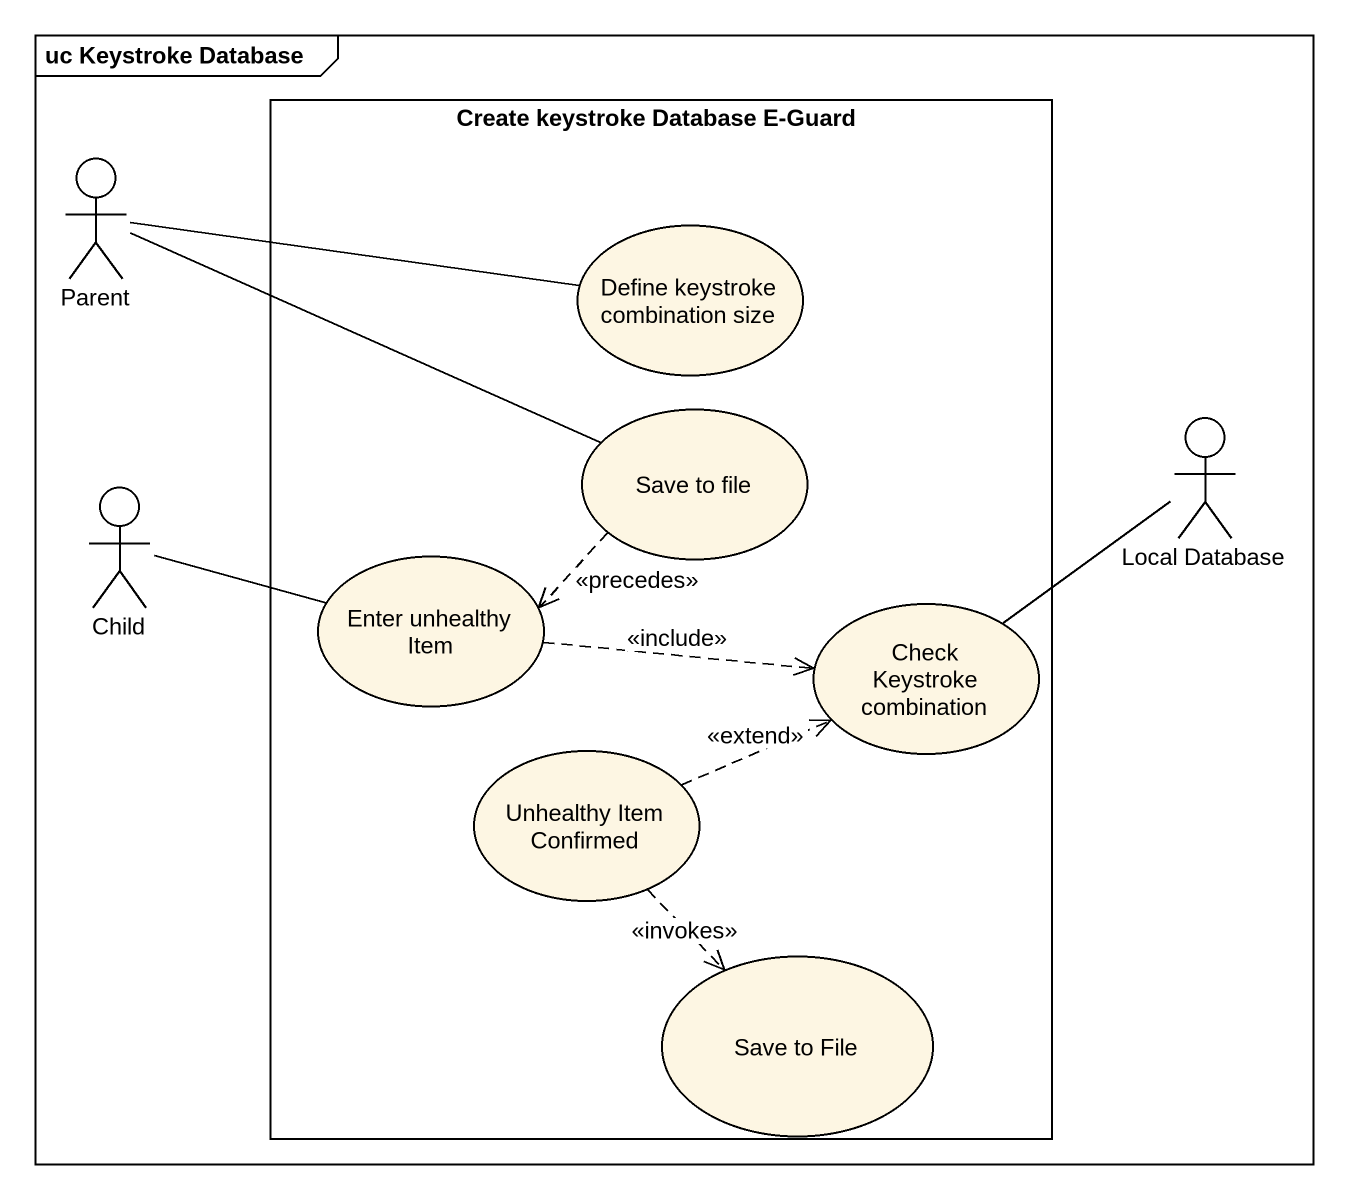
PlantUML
@startuml
mainframe uc Keystroke Database
actor Parent
rectangle "Create keystroke Database E-Guard" as Create_keystroke_Database_E {
  usecase "Define keystroke combination size" as Define_keystroke
  usecase "Save to file" as Save_to_file
  usecase "Enter unhealthy Item" as Enter_unhealthy_Item
  usecase "Check Keystroke combination" as Check_Keystroke_combination
  usecase "Unhealthy Item Confirmed" as Unhealthy_Item_Confirmed
  usecase "Save to File" as Save_to_File
}
actor "Local Database" as Local_Database
actor Child
Parent -right- Define_keystroke
Parent -right- Save_to_file
Save_to_file .left.> Enter_unhealthy_Item : <<precedes>>
Local_Database -left- Check_Keystroke_combination
Child -right- Enter_unhealthy_Item
Enter_unhealthy_Item .right.> Check_Keystroke_combination : <<include>>
Unhealthy_Item_Confirmed .right.> Check_Keystroke_combination : <<extend>>
Unhealthy_Item_Confirmed ..> Save_to_File : <<invokes>>
@enduml
